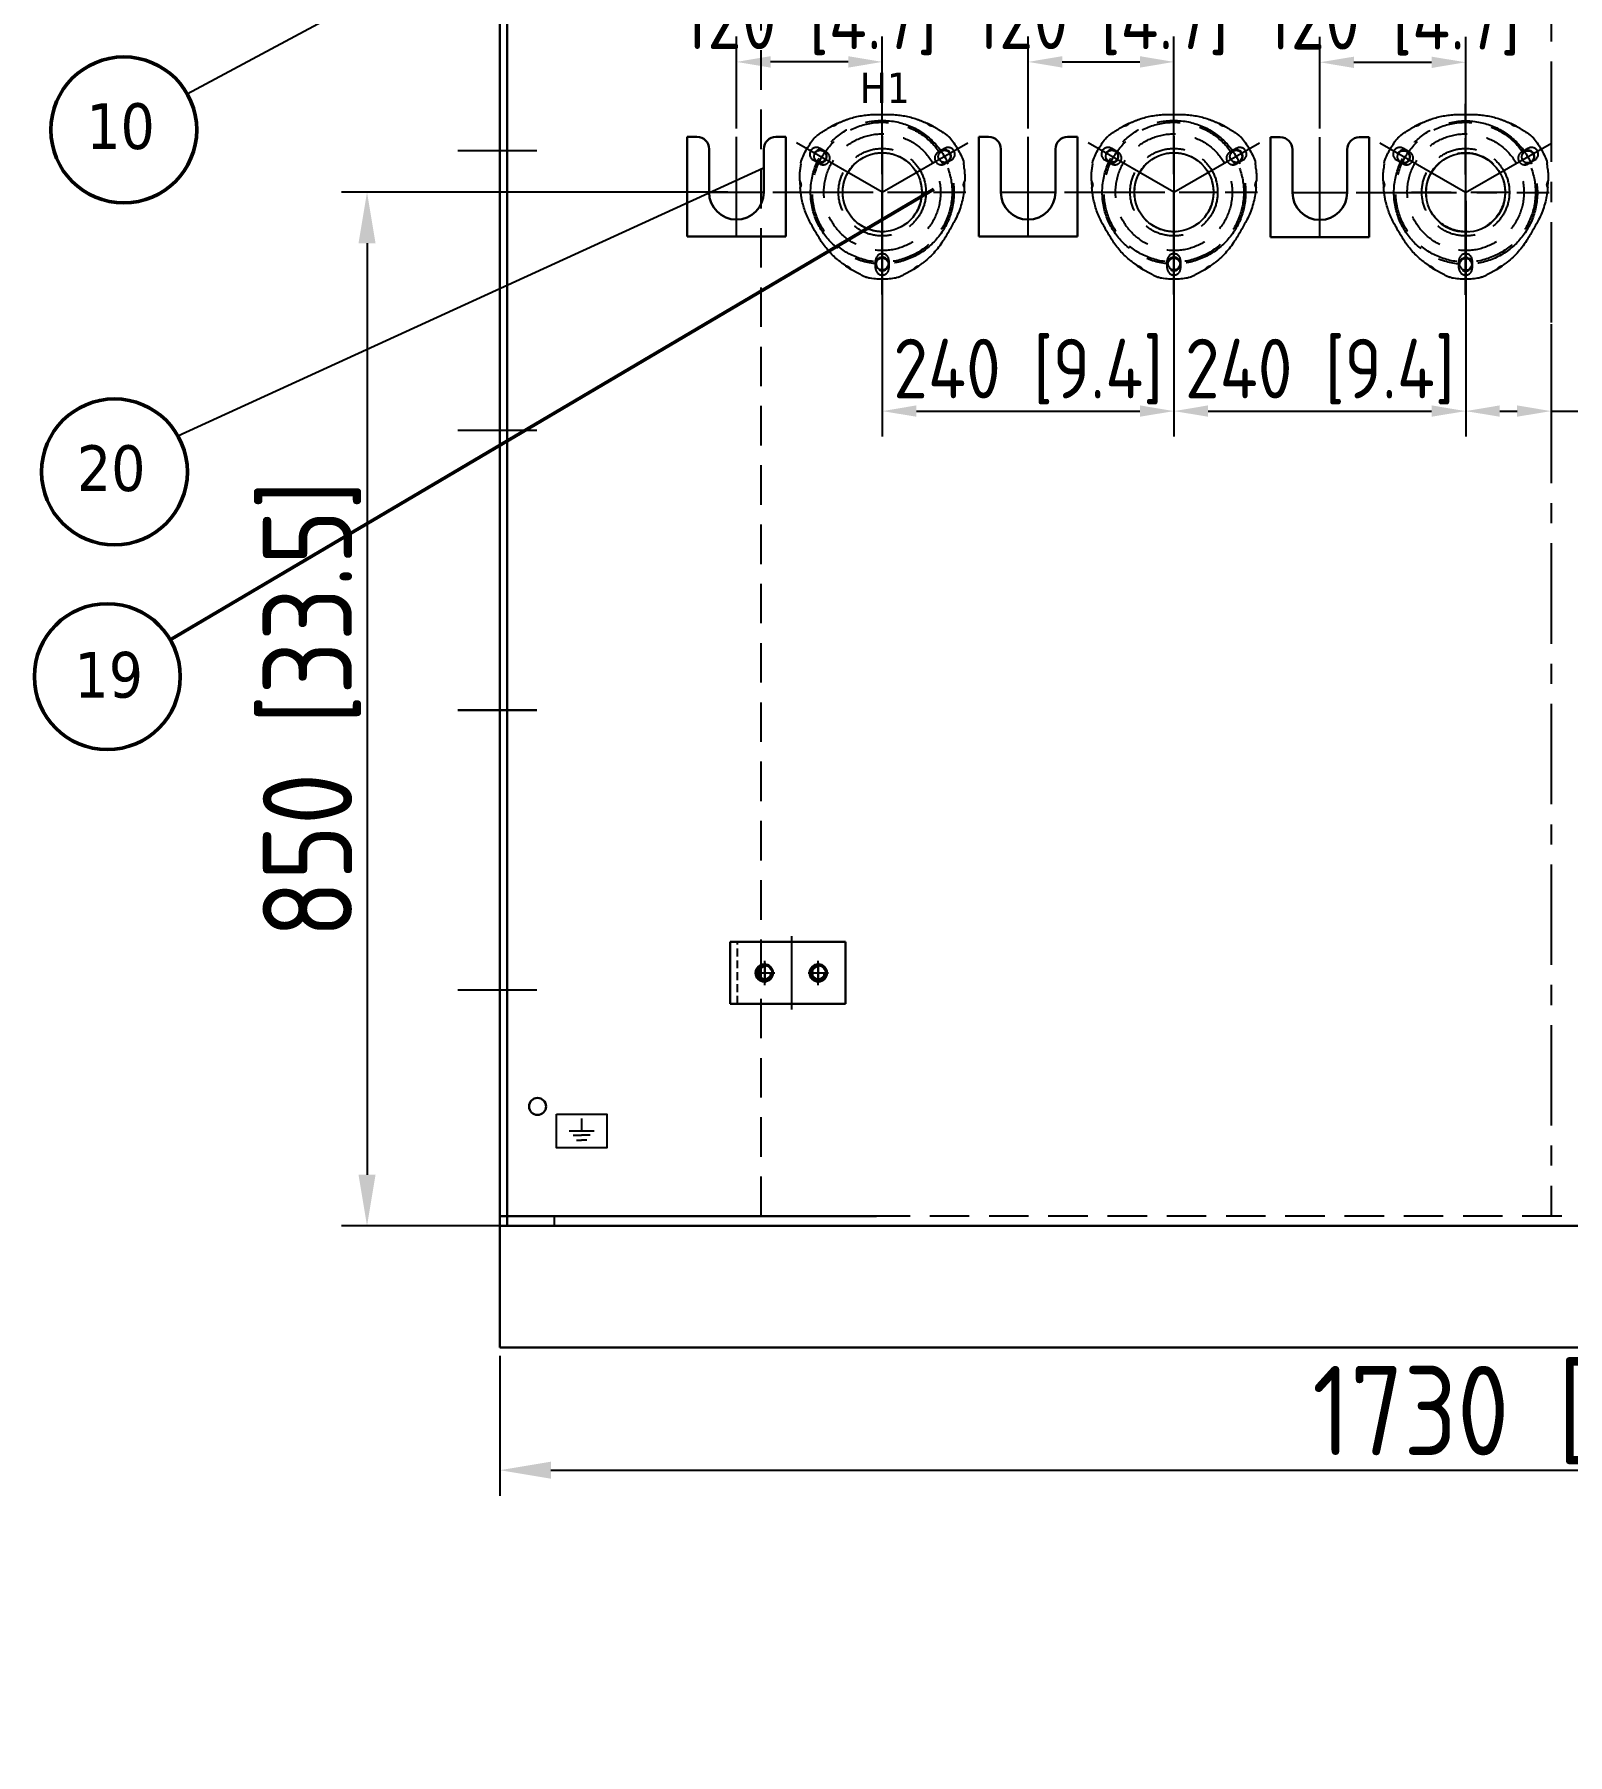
# Model space of a CAD drawing. Header units: millimetres. Extents: x 110847 to 209798, y -190593 to -156788.
# Drawn here: x 199448 to 200709, y -186368 to -184953 of the extents above; entities that cross this region are included whole.
import ezdxf

# ---------------------------------------------------------------- set-up
doc = ezdxf.new("R2010")
doc.units = ezdxf.units.MM
doc.header["$LTSCALE"] = 13
for name, pattern in [('CENTERX2', [101.6, 63.5, -12.7, 12.7, -12.7]), ('DASHED', [0.75, 0.5, -0.25]), ('HIDDEN', [9.525, 6.35, -3.175])]:
    doc.linetypes.add(name, pattern=pattern)
for name, color, linetype in [('1', 4, 'Continuous'), ('2', 3, 'Continuous'), ('2细线层', 4, 'Continuous'), ('4', 2, 'HIDDEN'), ('4虚线层', 6, 'DASHED'), ('粗实线', 4, 'Continuous')]:
    doc.layers.add(name, color=color, linetype=linetype)
for name, color, linetype, lineweight in [('1粗实线', 4, 'Continuous', 50), ('2细实线', 3, 'Continuous', 20), ('标注、文本', 3, 'Continuous', 25), ('铁心', 3, 'Continuous', 0)]:
    doc.layers.add(name, color=color, linetype=linetype, lineweight=lineweight)
doc.styles.get("Standard").update_dxf_attribs({"font": 'gbenor.shx', "bigfont": 'gbcbig.shx'})
doc.styles.add('Tahoma$001', font='tahoma.ttf', dxfattribs={"height": 2.159784})
doc.dimstyles.new('英寸 1-10', dxfattribs={"dimscale": 14, "dimtxt": 3.5, "dimasz": 2, "dimexe": 1.5, "dimexo": 0.5, "dimgap": 0.5, "dimtad": 1, "dimtoh": 1, "dimdec": 1, "dimdsep": 46, "dimtxsty": 'Standard', "dimcen": 2.5, "dimclrd": 3, "dimclre": 3, "dimclrt": 3, "dimadec": 0, "dimazin": 2, "dimtfac": 1, "dimtdec": 1, "dimtmove": 0, "dimatfit": 2, "dimfxl": 1, "dimarcsym": 0})
doc.dimstyles.new('郁文书', dxfattribs={"dimscale": 15, "dimtxt": 3.5, "dimasz": 2.5, "dimexe": 1.5, "dimexo": 0, "dimgap": 0.5, "dimtad": 1, "dimtoh": 1, "dimtxsty": 'Standard', "dimcen": 2.5, "dimclrd": 3, "dimclre": 3, "dimclrt": 2, "dimadec": 0, "dimazin": 0, "dimtfac": 1, "dimtmove": 0, "dimatfit": 2, "dimfxl": 1, "dimarcsym": 0})

# ---------------------------------------------------------------- blocks, each defined once
blk = doc.blocks.new('257561')
at = {"layer": '标注、文本'}
for p, q in [((851.69, 2214.09), (862.06, 2214.09)), ((856.87, 2219.06), (856.87, 2214.09)), ((853.4, 2212.22), (856.87, 2212.22)), ((854.71, 2210.17), (856.87, 2210.17)), ((860.35, 2212.22), (856.87, 2212.22)), ((859.04, 2210.17), (856.87, 2210.17))]:
    blk.add_line(p, q, dxfattribs=at)
blk = doc.blocks.new('*D105')
at = {"layer": '1', "color": 3, "lineweight": -2}
for p, q in [((203058.6, -187496.5), (203422.1, -187496.6)), ((203399.6, -187534.1), (203399.6, -187642.7)), ((203015.9, -187680), (203422.1, -187680.2))]:
    blk.add_line(p, q, dxfattribs=at)
at = {"layer": '1', "color": 3}
for points in [[(203393.4, -187534.1), (203405.9, -187534.1), (203399.6, -187496.6)], [(203393.3, -187642.7), (203405.8, -187642.7), (203399.6, -187680.2)]]:
    blk.add_solid(points, dxfattribs=at)
at = {"layer": '2细实线', "color": 3, "linetype": 'ByBlock', "lineweight": -2}
for p, q in [((199830.8, -186039.8), (199830.8, -186154.8)), ((201560.8, -186039.8), (201560.8, -186154.8)), ((199872.8, -186133.8), (201518.8, -186133.8))]:
    blk.add_line(p, q, dxfattribs=at)
at = {"layer": '2细实线', "color": 3, "linetype": 'ByBlock'}
for points in [[(199872.8, -186126.8), (199872.8, -186140.8), (199830.8, -186133.8)], [(201518.8, -186126.8), (201518.8, -186140.8), (201560.8, -186133.8)]]:
    blk.add_solid(points, dxfattribs=at)
at = {"layer": 'Defpoints', "color": 0, "linetype": 'ByBlock'}
for p in [(199830.8, -186032.8), (201560.8, -186032.8), (201560.8, -186133.8)]:
    blk.add_point(p, dxfattribs=at)
at = {"layer": 'Defpoints', "color": 0}
for p in [(203058.6, -187496.5), (203015.9, -187680), (203399.6, -187680.2)]:
    blk.add_point(p, dxfattribs=at)
at = {"layer": '1', "color": 2, "insert": (203364.4, -187588.4), "char_height": 52.5, "attachment_point": 5, "rotation": 89.979}
blk.add_mtext('44.5［1.8]', dxfattribs=at)
at = {"layer": '2细实线', "color": 3, "linetype": 'ByBlock', "insert": (200695.8, -186088.5), "char_height": 73.5, "attachment_point": 5}
blk.add_mtext('1730 [68.1]', dxfattribs=at)
blk = doc.blocks.new('*D98')
at = {"layer": '2细实线', "color": 3, "linetype": 'ByBlock', "lineweight": -2}
for p, q in [((200625.5, -185089.8), (200625.5, -185283.8)), ((200695.8, -185191.2), (200695.8, -185283.8)), ((200653.5, -185262.8), (200667.8, -185262.8)), ((200695.8, -185262.8), (200952.2, -185262.8)), ((202940.5, -185917.8), (202940.5, -185843.6)), ((203800.5, -185917.8), (203800.5, -185843.6)), ((202968.5, -185864.6), (203772.5, -185864.6))]:
    blk.add_line(p, q, dxfattribs=at)
at = {"layer": '2细实线', "color": 3, "linetype": 'ByBlock'}
for points in [[(200653.5, -185258.1), (200653.5, -185267.4), (200625.5, -185262.8)], [(200667.8, -185258.1), (200667.8, -185267.4), (200695.8, -185262.8)], [(202968.5, -185859.9), (202968.5, -185869.3), (202940.5, -185864.6)], [(203772.5, -185859.9), (203772.5, -185869.3), (203800.5, -185864.6)]]:
    blk.add_solid(points, dxfattribs=at)
at = {"layer": 'Defpoints', "color": 0, "linetype": 'ByBlock'}
for p in [(200625.5, -185082.8), (200695.8, -185184.2), (200695.8, -185262.8), (203800.5, -185864.6), (202940.5, -185924.8), (203800.5, -185924.8)]:
    blk.add_point(p, dxfattribs=at)
at = {"layer": '2细实线', "color": 3, "linetype": 'ByBlock', "char_height": 49, "attachment_point": 5}
for s, insert in [('70.4 [2.8]', (200838, -185230.3)), ('860 [33.9]', (203370.5, -185832.1))]:
    blk.add_mtext(s, dxfattribs=dict(at, insert=insert))
blk = doc.blocks.new('*D99')
at = {"layer": '2细实线', "color": 3, "linetype": 'ByBlock', "lineweight": -2}
for p, q in [((200385.5, -185089.8), (200385.5, -185283.8)), ((200625.5, -185192), (200625.5, -185283.8)), ((200413.5, -185262.8), (200597.5, -185262.8)), ((202940.5, -185538.2), (202940.5, -185617.4)), ((203800.5, -185538.2), (203800.5, -185617.4)), ((202968.5, -185596.4), (203772.5, -185596.4))]:
    blk.add_line(p, q, dxfattribs=at)
at = {"layer": '2细实线', "color": 3, "linetype": 'ByBlock'}
for points in [[(200413.5, -185258.1), (200413.5, -185267.4), (200385.5, -185262.8)], [(200597.5, -185258.1), (200597.5, -185267.4), (200625.5, -185262.8)], [(202968.5, -185591.7), (202968.5, -185601), (202940.5, -185596.4)], [(203772.5, -185591.7), (203772.5, -185601), (203800.5, -185596.4)]]:
    blk.add_solid(points, dxfattribs=at)
at = {"layer": 'Defpoints', "color": 0, "linetype": 'ByBlock'}
for p in [(200385.5, -185082.8), (200625.5, -185185), (200625.5, -185262.8), (202940.5, -185531.2), (203800.5, -185531.2), (203800.5, -185596.4)]:
    blk.add_point(p, dxfattribs=at)
at = {"layer": '2细实线', "color": 3, "linetype": 'ByBlock', "char_height": 49, "attachment_point": 5}
for s, insert in [('240 [9.4]', (200505.5, -185230.3)), ('860 [33.9]', (203370.5, -185563.8))]:
    blk.add_mtext(s, dxfattribs=dict(at, insert=insert))
blk = doc.blocks.new('*D111')
at = {"layer": '2细实线', "color": 3, "linetype": 'ByBlock', "lineweight": -2}
for p, q in [((200145.5, -185105.4), (200145.5, -185283.8)), ((200385.5, -185188), (200385.5, -185283.8)), ((200173.5, -185262.8), (200357.5, -185262.8))]:
    blk.add_line(p, q, dxfattribs=at)
at = {"layer": '2细实线', "color": 3, "linetype": 'ByBlock'}
for points in [[(200173.5, -185258.1), (200173.5, -185267.4), (200145.5, -185262.8)], [(200357.5, -185258.1), (200357.5, -185267.4), (200385.5, -185262.8)]]:
    blk.add_solid(points, dxfattribs=at)
at = {"layer": 'Defpoints', "color": 0, "linetype": 'ByBlock'}
for p in [(200145.5, -185098.4), (200385.5, -185181), (200385.5, -185262.8)]:
    blk.add_point(p, dxfattribs=at)
at = {"layer": '2细实线', "color": 3, "linetype": 'ByBlock', "insert": (200265.5, -185230.3), "char_height": 49, "attachment_point": 5}
blk.add_mtext('240 [9.4]', dxfattribs=at)
blk = doc.blocks.new('*D112')
at = {"layer": '1', "color": 3, "lineweight": -2}
for p, q in [((204908.1, -184425.6), (204974, -184425.6)), ((204951.5, -184788.1), (204951.5, -184463.1)), ((204835.9, -184825.6), (204974, -184825.6))]:
    blk.add_line(p, q, dxfattribs=at)
at = {"layer": '1', "color": 3}
for points in [[(204945.3, -184463.1), (204957.8, -184463.1), (204951.5, -184425.6)], [(204945.3, -184788.1), (204957.8, -184788.1), (204951.5, -184825.6)]]:
    blk.add_solid(points, dxfattribs=at)
at = {"layer": '2细实线', "color": 3, "linetype": 'ByBlock', "lineweight": -2}
for p, q in [((200265.5, -185030.3), (200265.5, -184954.6)), ((200385.5, -185056.2), (200385.5, -184954.6)), ((200293.5, -184975.6), (200357.5, -184975.6))]:
    blk.add_line(p, q, dxfattribs=at)
at = {"layer": '2细实线', "color": 3, "linetype": 'ByBlock'}
for points in [[(200293.5, -184970.9), (200293.5, -184980.3), (200265.5, -184975.6)], [(200357.5, -184970.9), (200357.5, -184980.3), (200385.5, -184975.6)]]:
    blk.add_solid(points, dxfattribs=at)
at = {"layer": 'Defpoints', "color": 0}
for p in [(204908.1, -184425.6), (204951.5, -184425.6), (204835.9, -184825.6)]:
    blk.add_point(p, dxfattribs=at)
at = {"layer": 'Defpoints', "color": 0, "linetype": 'ByBlock'}
for p in [(200385.5, -184975.6), (200265.5, -185037.3), (200385.5, -185063.2)]:
    blk.add_point(p, dxfattribs=at)
at = {"layer": '1', "color": 2, "insert": (204917.8, -184625.6), "char_height": 52.5, "attachment_point": 5, "rotation": 90}
blk.add_mtext('400', dxfattribs=at)
at = {"layer": '2细实线', "color": 3, "linetype": 'ByBlock', "insert": (200325.5, -184943.1), "char_height": 49, "attachment_point": 5}
blk.add_mtext('120 [4.7]', dxfattribs=at)
blk = doc.blocks.new('*D113')
at = {"layer": '1', "color": 3, "lineweight": -2}
for p, q in [((204111, -184207.2), (205105.8, -184207.2)), ((205083.3, -184993.1), (205083.3, -184244.7)), ((204845.9, -185030.6), (205105.8, -185030.6))]:
    blk.add_line(p, q, dxfattribs=at)
at = {"layer": '1', "color": 3}
for points in [[(205077, -184244.7), (205089.5, -184244.7), (205083.3, -184207.2)], [(205077, -184993.1), (205089.5, -184993.1), (205083.3, -185030.6)]]:
    blk.add_solid(points, dxfattribs=at)
at = {"layer": '2细实线', "color": 3, "linetype": 'ByBlock', "lineweight": -2}
for p, q in [((200025.5, -185030.3), (200025.5, -184954.6)), ((200145.5, -185059.8), (200145.5, -184954.6)), ((200117.5, -184975.6), (200053.5, -184975.6))]:
    blk.add_line(p, q, dxfattribs=at)
at = {"layer": '2细实线', "color": 3, "linetype": 'ByBlock'}
for points in [[(200053.5, -184970.9), (200053.5, -184980.3), (200025.5, -184975.6)], [(200117.5, -184970.9), (200117.5, -184980.3), (200145.5, -184975.6)]]:
    blk.add_solid(points, dxfattribs=at)
at = {"layer": 'Defpoints', "color": 0}
for p in [(204111, -184207.2), (205083.3, -184207.2), (204845.9, -185030.6)]:
    blk.add_point(p, dxfattribs=at)
at = {"layer": 'Defpoints', "color": 0, "linetype": 'ByBlock'}
for p in [(200025.5, -184975.6), (200025.5, -185037.3), (200145.5, -185066.8)]:
    blk.add_point(p, dxfattribs=at)
at = {"layer": '1', "color": 2, "insert": (205046.3, -184618.9), "char_height": 52.5, "attachment_point": 5, "rotation": 90}
blk.add_mtext('823,36', dxfattribs=at)
at = {"layer": '2细实线', "color": 3, "linetype": 'ByBlock', "insert": (200085.5, -184943.1), "char_height": 49, "attachment_point": 5}
blk.add_mtext('120 [4.7]', dxfattribs=at)
blk = doc.blocks.new('*D114')
at = {"layer": '2细实线', "color": 3, "linetype": 'ByBlock', "lineweight": -2}
for p, q in [((200505.5, -185030.3), (200505.5, -184954.9)), ((200625.5, -185059.8), (200625.5, -184954.9)), ((200533.5, -184975.9), (200597.5, -184975.9))]:
    blk.add_line(p, q, dxfattribs=at)
at = {"layer": '2细实线', "color": 3, "linetype": 'ByBlock'}
for points in [[(200533.5, -184971.3), (200533.5, -184980.6), (200505.5, -184975.9)], [(200597.5, -184971.3), (200597.5, -184980.6), (200625.5, -184975.9)]]:
    blk.add_solid(points, dxfattribs=at)
at = {"layer": 'Defpoints', "color": 0, "linetype": 'ByBlock'}
for p in [(200625.5, -184975.9), (200505.5, -185037.3), (200625.5, -185066.8)]:
    blk.add_point(p, dxfattribs=at)
at = {"layer": '2细实线', "color": 3, "linetype": 'ByBlock', "insert": (200565.5, -184943.4), "char_height": 49, "attachment_point": 5}
blk.add_mtext('120 [4.7]', dxfattribs=at)
blk = doc.blocks.new('*D115')
at = {"layer": '2细实线', "color": 3, "linetype": 'ByBlock', "lineweight": -2}
for p, q in [((200018.5, -185082.8), (199700.5, -185082.8)), ((199721.5, -185124.8), (199721.5, -185890.8)), ((199954.8, -185932.8), (199700.5, -185932.8))]:
    blk.add_line(p, q, dxfattribs=at)
at = {"layer": '2细实线', "color": 3, "linetype": 'ByBlock'}
for points in [[(199714.5, -185124.8), (199728.5, -185124.8), (199721.5, -185082.8)], [(199714.5, -185890.8), (199728.5, -185890.8), (199721.5, -185932.8)]]:
    blk.add_solid(points, dxfattribs=at)
at = {"layer": 'Defpoints', "color": 0, "linetype": 'ByBlock'}
for p in [(200025.5, -185082.8), (199721.5, -185932.8), (199961.8, -185932.8)]:
    blk.add_point(p, dxfattribs=at)
at = {"layer": '2细实线', "color": 3, "linetype": 'ByBlock', "insert": (199676.2, -185507.8), "char_height": 73.5, "attachment_point": 5, "rotation": 90}
blk.add_mtext('850 [33.5]', dxfattribs=at)
blk = doc.blocks.new('A$C78BF4BCD')
at = {"layer": '1', "color": 1, "linetype": 'CENTERX2', "lineweight": -3, "ltscale": 0.1}
for p, q in [((40.5, 0), (40.5, 82)), ((63, 36.5), (18, 36.5))]:
    blk.add_line(p, q, dxfattribs=at)
at = {"layer": '粗实线', "lineweight": 30}
for p, q in [((0, 0), (0, 82)), ((8, 82), (0, 82)), ((18, 36.5), (18, 72)), ((63, 36.5), (63, 72)), ((81, 82), (73, 82)), ((81, 0), (81, 82)), ((81, 0), (0, 0))]:
    blk.add_line(p, q, dxfattribs=at)
for centre, radius, start, end in [((8, 72), 10, 0, 90), ((73, 72), 10, 90, 180), ((40.5, 36.5), 22.5, 180, 0)]:
    blk.add_arc(centre, radius, start, end, dxfattribs=at)
blk = doc.blocks.new('A$C03F92070')
at = {"layer": '4虚线层', "ltscale": 5}
for p, q in [((67.8, 40.2), (67.8, 116)), ((16.4, 107.6), (22, 104.3)), ((113.7, 104.3), (119.3, 107.6)), ((16.5, 94.8), (10.9, 98)), ((124.8, 98), (119.2, 94.8)), ((23.3, 71.5), (112.4, 71.5)), ((62.3, 8.9), (62.3, 15.4)), ((73.3, 15.4), (73.3, 8.9))]:
    blk.add_line(p, q, dxfattribs=at)
for radius in [57.5, 48, 36, 32.5]:
    blk.add_circle((67.8, 71.5), radius, dxfattribs=at)
at = {"layer": '4虚线层', "ltscale": 5, "extrusion": (0, 0, -1)}
for centre, radius, start, end in [((-68.8, 46.5), 90, 64.9245, 71.0219), ((-62.3, 65.4), 70, 71.0219, 87.9453), ((-67.8, -88), 223.5, 87.9453, 92.0547), ((-73.4, 65.4), 70, 92.0547, 108.9781), ((-66.9, 46.5), 90, 108.9781, 115.0755), ((-67.8, 71.5), 71.5, 20.9645, 39.0355), ((-68.8, 46.5), 90, 51.0831, 52.2343), ((-68.8, 46.5), 90, 55.4521, 61.3818), ((-66.9, 46.5), 90, 118.6182, 124.5479), ((-66.9, 46.5), 90, 127.7657, 128.9169), ((-67.8, 71.5), 71.5, 140.9645, 159.0355), ((-90, 83.1), 90, 358.6182, 4.5479), ((-90, 83.1), 90, 7.7657, 8.9169), ((-45.7, 83.1), 90, 171.0831, 172.2343), ((-45.7, 83.1), 90, 175.4521, 181.3818), ((-90, 83.1), 90, 349.4672, 355.0755), ((-65.6, 80.8), 70, 186.6023, 207.2178), ((-45.7, 83.1), 90, 184.9245, 186.6023), ((-70.3, 79.5), 70, 331.9245, 349.4672), ((-205.8, 151.7), 223.5, 327.6503, 331.9245), ((71, 151), 223.5, 207.2178, 212.3568), ((-76.1, 69.6), 70, 310.1708, 327.6503), ((-58.7, 68.9), 70, 212.3568, 233.0262), ((-89, 84.9), 90, 304.9245, 310.1708), ((-89, 84.9), 90, 295.4521, 301.3818), ((-89, 84.9), 90, 291.0831, 292.2343), ((-67.8, 71.5), 71.5, 260.9645, 279.0355), ((-46.7, 84.9), 90, 247.7657, 248.9169), ((-46.7, 84.9), 90, 238.6182, 244.5479), ((-46.7, 84.9), 90, 233.0262, 235.0755)]:
    blk.add_arc(centre, radius, start, end, dxfattribs=at)
at = {"layer": '4虚线层', "ltscale": 5}
for centre, start, end in [((13.6, 102.8), 60, 240), ((19.2, 99.6), 240, 60), ((116.5, 99.6), 120, 300), ((122.1, 102.8), 300, 120), ((67.8, 15.4), 0, 180), ((67.8, 8.9), 180, 0)]:
    blk.add_arc(centre, 5.5, start, end, dxfattribs=at)
for points, knots in [([(30.9, 128.1), (30.9, 128.1), (30.9, 128.1), (30.8, 128.1), (30.8, 128), (30.6, 128), (30.5, 127.9), (30.2, 127.8), (30, 127.7), (29.7, 127.5), (29.5, 127.4), (29.2, 127.3), (29, 127.2), (28.6, 127), (28.4, 126.9), (28, 126.7), (27.8, 126.6), (27.4, 126.4), (27.2, 126.3), (26.9, 126.1), (26.7, 126), (26.4, 125.8), (26.2, 125.8), (26, 125.6), (25.9, 125.6), (25.7, 125.5), (25.6, 125.4), (25.6, 125.4), (25.6, 125.4), (25.6, 125.4), (25.6, 125.4), (25.6, 125.4)], [0, 0, 0, 0, 0.043819, 0.043819, 0.119878, 0.119878, 0.195937, 0.195937, 0.271996, 0.271996, 0.348055, 0.348055, 0.424114, 0.424114, 0.500173, 0.500173, 0.576231, 0.576231, 0.65229, 0.65229, 0.728349, 0.728349, 0.804408, 0.804408, 0.880467, 0.880467, 0.956526, 0.956526, 0.994556, 0.994556, 1, 1, 1, 1]), ([(30.7, 128), (30.6, 128), (30.6, 127.9), (30.5, 127.8), (30.4, 127.8), (30.3, 127.6), (30.2, 127.5), (30.1, 127.4), (30, 127.3), (29.9, 127), (29.8, 126.9), (29.6, 126.7), (29.5, 126.6), (29.3, 126.5), (29.2, 126.4), (28.9, 126.3), (28.8, 126.2), (28.4, 126.1), (28.1, 126), (27.5, 125.9), (27.3, 125.8), (26.9, 125.8), (26.7, 125.7), (26.5, 125.7), (26.4, 125.7), (26, 125.6), (25.8, 125.6), (25.7, 125.5)], [0, 0, 0, 0, 0.0625, 0.0625, 0.125, 0.125, 0.1875, 0.1875, 0.25, 0.25, 0.3125, 0.3125, 0.375, 0.375, 0.4375, 0.4375, 0.5, 0.5, 0.625, 0.625, 0.75, 0.75, 0.8125, 0.8125, 0.875, 0.875, 1, 1, 1, 1]), ([(110.1, 125.4), (110.1, 125.4), (110.1, 125.4), (110.1, 125.4), (110.1, 125.4), (110.1, 125.4), (110, 125.5), (109.8, 125.6), (109.7, 125.6), (109.5, 125.8), (109.3, 125.8), (109, 126), (108.8, 126.1), (108.5, 126.3), (108.3, 126.4), (107.9, 126.6), (107.7, 126.7), (107.3, 126.9), (107.1, 127), (106.7, 127.2), (106.5, 127.3), (106.2, 127.5), (106, 127.5), (105.7, 127.7), (105.5, 127.8), (105.2, 127.9), (105.1, 128), (104.9, 128), (104.9, 128.1), (104.8, 128.1), (104.8, 128.1), (104.8, 128.1), (104.8, 128.1), (104.8, 128.1)], [0, 0, 0, 0, 0.005743, 0.005743, 0.043766, 0.043766, 0.119813, 0.119813, 0.195859, 0.195859, 0.271906, 0.271906, 0.347952, 0.347952, 0.423999, 0.423999, 0.500046, 0.500046, 0.576092, 0.576092, 0.652139, 0.652139, 0.728185, 0.728185, 0.804232, 0.804232, 0.880279, 0.880279, 0.956325, 0.956325, 0.994349, 0.994349, 1, 1, 1, 1]), ([(110, 125.5), (109.9, 125.5), (109.8, 125.6), (109.6, 125.6), (109.5, 125.6), (109.2, 125.7), (109, 125.7), (108.4, 125.8), (108.2, 125.9), (107.6, 126), (107.3, 126.1), (106.9, 126.2), (106.8, 126.3), (106.5, 126.4), (106.4, 126.5), (106.2, 126.6), (106.1, 126.7), (105.9, 126.9), (105.8, 127), (105.7, 127.3), (105.6, 127.3), (105.5, 127.5), (105.4, 127.6), (105.3, 127.8), (105.2, 127.8), (105.1, 127.9), (105.1, 128), (105, 128)], [0, 0, 0, 0, 0.0625, 0.0625, 0.125, 0.125, 0.25, 0.25, 0.375, 0.375, 0.5, 0.5, 0.5625, 0.5625, 0.625, 0.625, 0.6875, 0.6875, 0.75, 0.75, 0.8125, 0.8125, 0.875, 0.875, 0.9375, 0.9375, 1, 1, 1, 1]), ([(13.9, 117.8), (13.9, 117.8), (13.9, 117.8), (13.8, 117.7), (13.8, 117.7), (13.7, 117.6), (13.7, 117.6)], [0, 0, 0, 0, 0.272943, 0.542517, 0.809704, 1, 1, 1, 1]), ([(14.2, 118), (14.2, 118), (14.1, 118), (14.1, 117.9), (14, 117.9), (14, 117.8), (13.9, 117.8)], [0, 0, 0, 0, 0.251777, 0.501943, 0.751136, 1, 1, 1, 1]), ([(14.6, 118.3), (14.5, 118.2), (14.5, 118.2), (14.4, 118.1), (14.3, 118.1), (14.2, 118), (14.2, 118)], [0, 0, 0, 0, 0.251749, 0.501948, 0.751171, 1, 1, 1, 1]), ([(15.7, 119.2), (15.7, 119.1), (15.6, 119), (15.5, 118.9), (15.3, 118.8), (15.2, 118.7), (15.1, 118.6), (14.9, 118.5), (14.8, 118.5), (14.7, 118.4), (14.6, 118.3), (14.6, 118.3)], [0, 0, 0, 0, 0.114473, 0.22719, 0.338528, 0.448878, 0.558641, 0.668227, 0.778044, 0.888502, 1, 1, 1, 1]), ([(17.8, 120.6), (17.8, 120.6), (17.7, 120.6), (17.6, 120.5), (17.3, 120.3), (16.9, 120), (16.6, 119.8), (16.3, 119.6), (16, 119.4), (15.8, 119.2), (15.7, 119.2)], [0, 0, 0, 0, 0.026865, 0.187364, 0.351072, 0.511786, 0.674931, 0.783277, 0.891149, 1, 1, 1, 1]), ([(120, 119.2), (119.9, 119.2), (119.8, 119.3), (119.7, 119.4), (119.5, 119.5), (119.4, 119.6), (119.3, 119.6), (119.1, 119.8), (118.8, 120), (118.4, 120.3), (118.1, 120.5), (118, 120.6), (117.9, 120.6), (117.9, 120.6)], [0, 0, 0, 0, 0.05466, 0.108896, 0.162888, 0.216817, 0.270864, 0.325211, 0.488741, 0.649833, 0.813717, 0.974388, 1, 1, 1, 1]), ([(121.1, 118.3), (121.1, 118.3), (121, 118.4), (120.9, 118.5), (120.8, 118.5), (120.6, 118.6), (120.5, 118.7), (120.4, 118.8), (120.2, 118.9), (120.1, 119), (120, 119.1), (120, 119.2)], [0, 0, 0, 0, 0.111498, 0.221956, 0.331773, 0.441359, 0.551122, 0.661472, 0.77281, 0.885527, 1, 1, 1, 1]), ([(121.5, 118), (121.5, 118), (121.4, 118.1), (121.3, 118.1), (121.2, 118.2), (121.2, 118.2), (121.1, 118.3)], [0, 0, 0, 0, 0.248829, 0.498052, 0.748251, 1, 1, 1, 1]), ([(121.8, 117.8), (121.7, 117.8), (121.7, 117.9), (121.6, 117.9), (121.6, 118), (121.5, 118), (121.5, 118)], [0, 0, 0, 0, 0.248864, 0.498057, 0.748223, 1, 1, 1, 1]), ([(122, 117.6), (122, 117.6), (121.9, 117.7), (121.9, 117.7), (121.8, 117.8), (121.8, 117.8), (121.8, 117.8)], [0, 0, 0, 0, 0.190293, 0.457482, 0.727057, 1, 1, 1, 1]), ([(0.5, 92.8), (0.5, 92.7), (0.5, 92.6), (0.5, 92.4), (0.5, 92.3), (0.4, 92.1), (0.4, 91.9), (0.4, 91.7), (0.4, 91.3), (0.3, 90.9), (0.3, 90.5), (0.3, 90.3), (0.3, 90.3), (0.3, 90.2)], [0, 0, 0, 0, 0.05466, 0.108897, 0.162889, 0.216817, 0.270864, 0.325211, 0.488741, 0.649833, 0.813717, 0.974388, 1, 1, 1, 1]), ([(0.7, 94.3), (0.7, 94.2), (0.7, 94.1), (0.6, 94), (0.6, 93.8), (0.6, 93.6), (0.6, 93.5), (0.6, 93.3), (0.6, 93.1), (0.5, 93), (0.5, 92.8), (0.5, 92.8)], [0, 0, 0, 0, 0.111498, 0.221956, 0.331773, 0.441359, 0.551122, 0.661472, 0.77281, 0.885527, 1, 1, 1, 1]), ([(0.7, 94.7), (0.7, 94.6), (0.7, 94.6), (0.7, 94.5), (0.7, 94.4), (0.7, 94.3), (0.7, 94.3)], [0, 0, 0, 0, 0.248829, 0.498052, 0.748251, 1, 1, 1, 1]), ([(0.8, 95.3), (0.8, 95.3), (0.8, 95.2), (0.8, 95.2), (0.8, 95.1), (0.8, 95), (0.8, 95)], [0, 0, 0, 0, 0.190297, 0.457484, 0.727058, 1, 1, 1, 1]), ([(134.9, 95), (134.9, 95), (134.9, 95.1), (134.9, 95.2), (134.9, 95.2), (134.9, 95.3), (134.9, 95.3)], [0, 0, 0, 0, 0.272943, 0.542517, 0.809704, 1, 1, 1, 1]), ([(135, 94.7), (135, 94.7), (134.9, 94.8), (134.9, 94.8), (134.9, 94.9), (134.9, 95), (134.9, 95)], [0, 0, 0, 0, 0.251777, 0.501943, 0.751136, 1, 1, 1, 1]), ([(135, 94.3), (135, 94.3), (135, 94.4), (135, 94.5), (135, 94.6), (135, 94.6), (135, 94.7)], [0, 0, 0, 0, 0.251749, 0.501948, 0.751171, 1, 1, 1, 1]), ([(135.2, 92.8), (135.2, 92.8), (135.2, 93), (135.1, 93.1), (135.1, 93.3), (135.1, 93.5), (135.1, 93.6), (135.1, 93.8), (135.1, 94), (135, 94.1), (135, 94.2), (135, 94.3)], [0, 0, 0, 0, 0.114473, 0.22719, 0.338528, 0.448878, 0.558641, 0.668227, 0.778044, 0.888502, 1, 1, 1, 1]), ([(135.4, 90.2), (135.4, 90.3), (135.4, 90.3), (135.4, 90.5), (135.4, 90.9), (135.3, 91.3), (135.3, 91.7), (135.3, 92.1), (135.2, 92.4), (135.2, 92.7), (135.2, 92.8)], [0, 0, 0, 0, 0.026865, 0.187364, 0.351073, 0.511786, 0.674931, 0.783277, 0.891149, 1, 1, 1, 1]), ([(0, 81.2), (0, 81.2), (0, 81.2), (0, 81.1), (0, 81.1), (0, 81.1), (0, 81), (0, 80.8), (0, 80.7), (0, 80.4), (0, 80.2), (0.1, 79.8), (0.1, 79.7), (0.1, 79.2), (0.1, 79), (0.1, 78.6), (0.1, 78.4), (0.1, 77.9), (0.2, 77.7), (0.2, 77.3), (0.2, 77.1), (0.2, 76.7), (0.2, 76.5), (0.3, 76.1), (0.3, 76), (0.3, 75.7), (0.3, 75.5), (0.3, 75.3), (0.3, 75.3), (0.3, 75.2), (0.3, 75.2), (0.3, 75.2), (0.3, 75.2), (0.3, 75.2)], [0, 0, 0, 0, 0.005743, 0.005743, 0.043766, 0.043766, 0.119813, 0.119813, 0.195859, 0.195859, 0.271906, 0.271906, 0.347952, 0.347952, 0.423999, 0.423999, 0.500046, 0.500046, 0.576092, 0.576092, 0.652139, 0.652139, 0.728185, 0.728185, 0.804232, 0.804232, 0.880279, 0.880279, 0.956325, 0.956325, 0.994349, 0.994349, 1, 1, 1, 1]), ([(0, 81), (0, 80.9), (0, 80.8), (0.1, 80.6), (0.1, 80.5), (0.2, 80.2), (0.3, 80), (0.5, 79.5), (0.6, 79.2), (0.8, 78.7), (0.8, 78.4), (0.9, 78), (0.9, 77.8), (1, 77.5), (1, 77.4), (0.9, 77.1), (0.9, 77), (0.8, 76.7), (0.8, 76.6), (0.7, 76.3), (0.6, 76.2), (0.5, 76), (0.5, 75.9), (0.4, 75.8), (0.4, 75.7), (0.3, 75.5), (0.3, 75.5), (0.3, 75.4)], [0, 0, 0, 0, 0.0625, 0.0625, 0.125, 0.125, 0.25, 0.25, 0.375, 0.375, 0.5, 0.5, 0.5625, 0.5625, 0.625, 0.625, 0.6875, 0.6875, 0.75, 0.75, 0.8125, 0.8125, 0.875, 0.875, 0.9375, 0.9375, 1, 1, 1, 1]), ([(135.4, 75.4), (135.4, 75.5), (135.4, 75.5), (135.3, 75.7), (135.3, 75.8), (135.2, 75.9), (135.2, 76), (135.1, 76.2), (135, 76.3), (134.9, 76.6), (134.9, 76.7), (134.8, 77), (134.8, 77.1), (134.7, 77.4), (134.7, 77.5), (134.8, 77.8), (134.8, 78), (134.9, 78.4), (134.9, 78.7), (135.1, 79.2), (135.2, 79.5), (135.3, 79.8), (135.4, 80), (135.5, 80.2), (135.5, 80.3), (135.6, 80.6), (135.7, 80.8), (135.7, 81)], [0, 0, 0, 0, 0.0625, 0.0625, 0.125, 0.125, 0.1875, 0.1875, 0.25, 0.25, 0.3125, 0.3125, 0.375, 0.375, 0.4375, 0.4375, 0.5, 0.5, 0.625, 0.625, 0.75, 0.75, 0.8125, 0.8125, 0.875, 0.875, 1, 1, 1, 1]), ([(135.4, 75.2), (135.4, 75.2), (135.4, 75.2), (135.4, 75.3), (135.4, 75.3), (135.4, 75.5), (135.4, 75.7), (135.4, 76), (135.4, 76.1), (135.5, 76.5), (135.5, 76.7), (135.5, 77.1), (135.5, 77.3), (135.5, 77.7), (135.6, 78), (135.6, 78.4), (135.6, 78.6), (135.6, 79), (135.6, 79.3), (135.6, 79.7), (135.6, 79.9), (135.7, 80.2), (135.7, 80.4), (135.7, 80.7), (135.7, 80.8), (135.7, 81), (135.7, 81.1), (135.7, 81.1), (135.7, 81.1), (135.7, 81.2), (135.7, 81.2), (135.7, 81.2)], [0, 0, 0, 0, 0.043819, 0.043819, 0.119878, 0.119878, 0.195937, 0.195937, 0.271996, 0.271996, 0.348055, 0.348055, 0.424114, 0.424114, 0.500173, 0.500173, 0.576232, 0.576232, 0.65229, 0.65229, 0.728349, 0.728349, 0.804408, 0.804408, 0.880467, 0.880467, 0.956526, 0.956526, 0.994556, 0.994556, 1, 1, 1, 1]), ([(37.3, 11.2), (37.3, 11.2), (37.3, 11.2), (37.4, 11.1), (37.4, 11.1), (37.6, 11), (37.7, 10.9), (37.9, 10.7), (38.1, 10.6), (38.4, 10.4), (38.6, 10.3), (38.9, 10.1), (39.1, 10), (39.4, 9.7), (39.6, 9.6), (40, 9.4), (40.2, 9.3), (40.5, 9), (40.7, 8.9), (41, 8.7), (41.2, 8.6), (41.5, 8.4), (41.6, 8.3), (41.9, 8.2), (42, 8.1), (42.2, 8), (42.2, 8), (42.3, 7.9), (42.3, 7.9), (42.3, 7.9), (42.3, 7.9), (42.3, 7.9)], [0, 0, 0, 0, 0.043819, 0.043819, 0.119878, 0.119878, 0.195937, 0.195937, 0.271996, 0.271996, 0.348055, 0.348055, 0.424114, 0.424114, 0.500173, 0.500173, 0.576231, 0.576231, 0.65229, 0.65229, 0.728349, 0.728349, 0.804408, 0.804408, 0.880467, 0.880467, 0.956526, 0.956526, 0.994556, 0.994556, 1, 1, 1, 1]), ([(37.5, 11.1), (37.5, 11), (37.6, 11), (37.7, 11), (37.8, 10.9), (38, 10.9), (38.1, 10.9), (38.3, 10.9), (38.5, 10.9), (38.7, 10.8), (38.8, 10.8), (39.1, 10.8), (39.3, 10.7), (39.5, 10.6), (39.6, 10.5), (39.9, 10.4), (40, 10.3), (40.3, 10), (40.5, 9.8), (40.9, 9.4), (41.1, 9.2), (41.3, 8.9), (41.4, 8.8), (41.6, 8.6), (41.7, 8.5), (41.9, 8.2), (42, 8.1), (42.1, 8)], [0, 0, 0, 0, 0.0625, 0.0625, 0.125, 0.125, 0.1875, 0.1875, 0.25, 0.25, 0.3125, 0.3125, 0.375, 0.375, 0.4375, 0.4375, 0.5, 0.5, 0.625, 0.625, 0.75, 0.75, 0.8125, 0.8125, 0.875, 0.875, 1, 1, 1, 1]), ([(50.3, 3.6), (50.3, 3.6), (50.4, 3.5), (50.6, 3.5), (50.9, 3.3), (51.3, 3.1), (51.7, 3), (52, 2.8), (52.3, 2.7), (52.5, 2.6), (52.6, 2.5)], [0, 0, 0, 0, 0.026866, 0.187364, 0.351073, 0.511786, 0.674931, 0.783277, 0.891149, 1, 1, 1, 1]), ([(52.6, 2.5), (52.7, 2.5), (52.8, 2.5), (52.9, 2.4), (53.1, 2.3), (53.3, 2.3), (53.4, 2.2), (53.6, 2.1), (53.7, 2.1), (53.8, 2), (53.9, 2), (54, 1.9)], [0, 0, 0, 0, 0.114473, 0.22719, 0.338528, 0.448878, 0.558641, 0.668227, 0.778044, 0.888502, 1, 1, 1, 1]), ([(54, 1.9), (54, 1.9), (54.1, 1.9), (54.2, 1.9), (54.3, 1.8), (54.3, 1.8), (54.4, 1.8)], [0, 0, 0, 0, 0.251749, 0.501948, 0.751171, 1, 1, 1, 1]), ([(54.4, 1.8), (54.4, 1.8), (54.5, 1.7), (54.5, 1.7), (54.6, 1.7), (54.7, 1.7), (54.7, 1.6)], [0, 0, 0, 0, 0.251777, 0.501943, 0.751136, 1, 1, 1, 1]), ([(54.7, 1.6), (54.7, 1.6), (54.8, 1.6), (54.8, 1.6), (54.9, 1.6), (54.9, 1.5), (54.9, 1.5)], [0, 0, 0, 0, 0.272943, 0.542518, 0.809705, 1, 1, 1, 1]), ([(80.8, 1.5), (80.8, 1.5), (80.8, 1.6), (80.9, 1.6), (80.9, 1.6), (81, 1.6), (81, 1.6)], [0, 0, 0, 0, 0.190295, 0.457482, 0.727057, 1, 1, 1, 1]), ([(81, 1.6), (81, 1.7), (81.1, 1.7), (81.2, 1.7), (81.2, 1.7), (81.3, 1.8), (81.3, 1.8)], [0, 0, 0, 0, 0.248864, 0.498057, 0.748223, 1, 1, 1, 1]), ([(81.3, 1.8), (81.4, 1.8), (81.4, 1.8), (81.5, 1.9), (81.6, 1.9), (81.7, 1.9), (81.7, 1.9)], [0, 0, 0, 0, 0.248829, 0.498052, 0.748251, 1, 1, 1, 1]), ([(81.7, 1.9), (81.8, 2), (81.9, 2), (82, 2.1), (82.1, 2.1), (82.3, 2.2), (82.4, 2.3), (82.6, 2.3), (82.7, 2.4), (82.9, 2.5), (83, 2.5), (83.1, 2.5)], [0, 0, 0, 0, 0.111498, 0.221956, 0.331773, 0.441359, 0.551122, 0.661472, 0.77281, 0.885527, 1, 1, 1, 1]), ([(83.1, 2.5), (83.1, 2.5), (83.2, 2.6), (83.4, 2.7), (83.5, 2.7), (83.7, 2.8), (83.8, 2.9), (84.1, 3), (84.4, 3.1), (84.8, 3.3), (85.1, 3.5), (85.3, 3.5), (85.4, 3.6), (85.4, 3.6)], [0, 0, 0, 0, 0.05466, 0.108897, 0.162889, 0.216817, 0.270864, 0.325211, 0.488741, 0.649834, 0.813718, 0.974389, 1, 1, 1, 1]), ([(93.4, 7.9), (93.4, 7.9), (93.4, 7.9), (93.4, 7.9), (93.4, 7.9), (93.5, 8), (93.5, 8), (93.7, 8.1), (93.8, 8.2), (94.1, 8.3), (94.2, 8.4), (94.5, 8.6), (94.7, 8.7), (95, 8.9), (95.2, 9), (95.6, 9.3), (95.7, 9.4), (96.1, 9.6), (96.3, 9.7), (96.7, 10), (96.8, 10.1), (97.2, 10.3), (97.3, 10.4), (97.6, 10.6), (97.8, 10.7), (98, 10.9), (98.1, 11), (98.3, 11.1), (98.3, 11.1), (98.4, 11.2), (98.4, 11.2), (98.4, 11.2), (98.4, 11.2), (98.4, 11.2)], [0, 0, 0, 0, 0.005743, 0.005743, 0.043766, 0.043766, 0.119813, 0.119813, 0.195859, 0.195859, 0.271906, 0.271906, 0.347952, 0.347952, 0.423999, 0.423999, 0.500046, 0.500046, 0.576092, 0.576092, 0.652139, 0.652139, 0.728185, 0.728185, 0.804232, 0.804232, 0.880279, 0.880279, 0.956325, 0.956325, 0.994349, 0.994349, 1, 1, 1, 1]), ([(93.6, 8), (93.6, 8), (93.7, 8.1), (93.8, 8.2), (93.9, 8.3), (94.1, 8.6), (94.3, 8.8), (94.6, 9.2), (94.8, 9.4), (95.2, 9.8), (95.4, 10), (95.7, 10.3), (95.8, 10.4), (96.1, 10.5), (96.2, 10.6), (96.4, 10.7), (96.6, 10.8), (96.9, 10.8), (97, 10.8), (97.2, 10.9), (97.4, 10.9), (97.6, 10.9), (97.7, 10.9), (97.9, 10.9), (98, 11), (98.1, 11), (98.2, 11), (98.2, 11.1)], [0, 0, 0, 0, 0.0625, 0.0625, 0.125, 0.125, 0.25, 0.25, 0.375, 0.375, 0.5, 0.5, 0.5625, 0.5625, 0.625, 0.625, 0.6875, 0.6875, 0.75, 0.75, 0.8125, 0.8125, 0.875, 0.875, 0.9375, 0.9375, 1, 1, 1, 1])]:
    blk.add_open_spline(points, degree=3, knots=knots, dxfattribs=at)
blk.add_open_spline([(0.8, 95.3), (0.8, 95.2), (0.8, 95.1), (0.8, 95)], degree=3, dxfattribs=at)
blk = doc.blocks.new('A$C712F3155')
at = {"layer": '1', "color": 1, "linetype": 'CENTERX2', "lineweight": -3, "ltscale": 0.1}
for p, q in [((90, 0), (90, 157)), ((90, 130.3), (90, 35.5)), ((90, 84.1), (19.5, 124.8)), ((90, 84.1), (160.5, 124.8)), ((0, 84.1), (158.7, 84.1))]:
    blk.add_line(p, q, dxfattribs=at)
blk.add_circle((90, 84.1), 59, dxfattribs=at)
at = {"layer": '2细线层'}
for centre in [(38.9, 113.6), (141.1, 113.6), (90, 25.1)]:
    blk.add_circle(centre, 5, dxfattribs=at)
at = {"layer": '标注、文本'}
for centre in [(38.9, 113.6), (141.1, 113.6), (90, 25.1)]:
    blk.add_arc(centre, 5.5, 242.6715, 150, dxfattribs=at)
at = {"layer": '粗实线'}
blk.add_circle((90, 84.1), 32.5, dxfattribs=at)
blk = doc.blocks.new('*U97')
at = {"layer": '1', "color": 1, "linetype": 'CENTERX2', "lineweight": -3, "ltscale": 0.1}
blk.add_line((32.5, 0), (-32.5, 0), dxfattribs=at)

msp = doc.modelspace()

# ---------------------------------------------------------------- linework, layer by layer
at = {"layer": '1', "color": 1, "linetype": 'CENTERX2', "lineweight": -3, "ltscale": 0.1}
for p, q in [((200695.829, -184182.807), (200695.829, -185924.802)), ((199796.248, -185508.807), (199861.248, -185508.807)), ((200070.829, -185694.665), (200070.829, -185754.94)), ((200048.829, -185734.81), (200048.829, -185714.794)), ((200092.829, -185734.81), (200092.829, -185714.794)), ((199796.248, -185738.807), (199861.248, -185738.807))]:
    msp.add_line(p, q, dxfattribs=at)
at = {"layer": '1'}
for centre in [(200048.829, -185724.802), (200092.829, -185724.802)]:
    msp.add_circle(centre, 6, dxfattribs=at)
at = {"layer": '1粗实线', "color": 3, "linetype": 'ByBlock'}
msp.add_lwpolyline([(199559.556, -185450.806), (200187.81, -185080.362)], dxfattribs=at)
for centre in [(199521.369, -185031.523), (199513.689, -185312.792), (199507.798, -185481.157)]:
    msp.add_circle(centre, 60, dxfattribs=at)
at = {"layer": '2'}
for centre in [(200048.829, -185724.802), (200092.829, -185724.802)]:
    msp.add_arc(centre, 5.1, 90, 0, dxfattribs=at)
at = {"layer": '4'}
for p, q in [((200048.829, -185716.502), (200048.829, -185733.102)), ((200092.829, -185716.502), (200092.829, -185733.102)), ((200040.529, -185724.802), (200057.129, -185724.802)), ((200084.529, -185724.802), (200101.129, -185724.802))]:
    msp.add_line(p, q, dxfattribs=at)
at = {"layer": '4虚线层', "ltscale": 5}
for p, q in [((200045.829, -185924.802), (200045.829, -184189.802)), ((199875.829, -185932.802), (199875.829, -185924.802)), ((201435.829, -185924.802), (199955.829, -185924.802))]:
    msp.add_line(p, q, dxfattribs=at)
at = {"layer": '4虚线层'}
msp.add_line((200026.329, -185750.302), (200026.329, -185699.302), dxfattribs=at)
at = {"layer": '标注、文本', "color": 4, "lineweight": 30}
for p, q in [((199830.829, -186032.802), (199830.829, -184057.807)), ((199836.829, -185932.802), (199836.829, -184063.807)), ((200020.329, -185699.302), (200115.329, -185699.302)), ((200020.329, -185750.302), (200020.329, -185699.302)), ((200115.329, -185699.302), (200115.329, -185750.302)), ((200115.329, -185750.302), (200020.329, -185750.302)), ((200140.829, -185924.802), (199830.829, -185924.802)), ((201560.829, -185932.802), (199830.829, -185932.802)), ((201560.829, -186032.802), (199830.829, -186032.802))]:
    msp.add_line(p, q, dxfattribs=at)
at = {"layer": '标注、文本', "ltscale": 16.7707}
for p, q in [((199573.555, -185001.915), (200217.409, -184656.381)), ((199565.875, -185283.185), (200047.796, -185062.783))]:
    msp.add_line(p, q, dxfattribs=at)
at = {"layer": '标注、文本'}
msp.add_lwpolyline([(199877.341, -185841.052), (199918.861, -185841.052), (199918.861, -185868.761), (199877.341, -185868.761)], close=True, dxfattribs=at)
for centre in [(200048.829, -185724.802), (200092.829, -185724.802)]:
    msp.add_arc(centre, 6, 90, 0, dxfattribs=at)
at = {"layer": '粗实线', "lineweight": 30}
for centre, radius in [((200048.329, -185724.802), 7.15), ((200092.829, -185724.802), 7.15), ((199861.806, -185834.602), 7)]:
    msp.add_circle(centre, radius, dxfattribs=at)

# ---------------------------------------------------------------- block references
at = {"layer": '1粗实线', "color": 0, "linetype": 'ByBlock', "lineweight": -2}
for p in [(199828.748, -185048.807), (199828.748, -185278.807), (199828.748, -185508.807)]:
    msp.add_blockref('*U97', p, dxfattribs=at)
at = {"layer": '标注、文本'}
for name, p in [('A$C712F3155', (200055.476, -185166.874)), ('A$C712F3155', (200295.476, -185166.874)), ('A$C712F3155', (200535.494, -185167.208)), ('A$C03F92070', (200077.626, -185154.272)), ('A$C03F92070', (200317.626, -185154.272)), ('A$C03F92070', (200557.644, -185154.272))]:
    msp.add_blockref(name, p, dxfattribs=at)
at = {"layer": '标注、文本', "xscale": -1}
for p in [(200065.976, -185119.283), (200305.976, -185119.283), (200545.994, -185119.616)]:
    msp.add_blockref('A$C78BF4BCD', p, dxfattribs=at)
at = {"layer": '标注、文本', "xscale": 2, "yscale": 2, "zscale": 2}
msp.add_blockref('257561', (198184.352, -190282.763), dxfattribs=at)

# ---------------------------------------------------------------- texts
at = {"layer": '标注、文本', "style": 'Tahoma$001'}
msp.add_text('H1', height=25, dxfattribs=at).set_placement((200127.103, -185009.436))
at = {"layer": '铁心', "style": 'Tahoma$001'}
for s, p in [('10', (199490.473, -185047.216)), ('20', (199482.792, -185328.486)), ('19', (199480.784, -185498.407))]:
    msp.add_text(s, height=37.5893, dxfattribs=at).set_placement(p)

# ---------------------------------------------------------------- dimensions: what is measured, and where the dimension line sits
at = {"layer": '1'}
dim = msp.add_linear_dim(base=(203399.56, -187680.18), p1=(203058.565, -187496.493), p2=(203015.874, -187680.04), angle=269.979026, text='44.5［1.8]', dimstyle='郁文书', override={"dimarcsym": 1}, dxfattribs=at)
dim.commit()
dim.dimension.update_dxf_attribs({"geometry": '*D105', "text_midpoint": (203399.594, -187588.399), "dimtype": 160})
at = {"layer": '2细实线', "linetype": 'ByBlock'}
for base, p1, p2, picture, middle in [((200025.476, -184975.604), (200145.476, -185066.827), (200025.476, -185037.283), '*D113', (200085.476, -184975.604)), ((200385.476, -184975.604), (200265.476, -185037.283), (200385.476, -185063.214), '*D112', (200325.476, -184975.604)), ((200625.494, -184975.937), (200505.476, -185037.283), (200625.494, -185066.827), '*D114', (200565.485, -184975.937))]:
    dim = msp.add_linear_dim(base=base, p1=p1, p2=p2, dimstyle='英寸 1-10', dxfattribs=at)
    dim.commit()
    dim.dimension.update_dxf_attribs({"geometry": picture, "text_midpoint": middle, "dimtype": 160})
dim = msp.add_linear_dim(base=(199721.474, -185932.802), p1=(200025.476, -185082.783), p2=(199961.799, -185932.802), angle=90, dimstyle='英寸 1-10', override={"dimtxt": 5.25, "dimasz": 3}, dxfattribs=at)
dim.commit()
dim.dimension.update_dxf_attribs({"geometry": '*D115', "text_midpoint": (199676.193, -185507.793)})
for base, p1, p2, picture, middle in [((200625.476, -185262.772), (200385.476, -185082.802), (200625.476, -185184.957), '*D99', (200505.476, -185230.251)), ((200695.829, -185262.772), (200625.476, -185082.802), (200695.829, -185184.229), '*D98', (200838.016, -185230.251)), ((200385.476, -185262.772), (200145.476, -185098.422), (200385.476, -185181.048), '*D111', (200265.476, -185230.251))]:
    dim = msp.add_linear_dim(base=base, p1=p1, p2=p2, dimstyle='英寸 1-10', dxfattribs=at)
    dim.commit()
    dim.dimension.update_dxf_attribs({"geometry": picture, "text_midpoint": middle})
dim = msp.add_linear_dim(base=(201560.829, -186133.802), p1=(199830.829, -186032.802), p2=(201560.829, -186032.802), dimstyle='英寸 1-10', override={"dimtxt": 5.25, "dimasz": 3}, dxfattribs=at)
dim.commit()
dim.dimension.update_dxf_attribs({"geometry": '*D105', "text_midpoint": (200695.829, -186088.521)})

doc.saveas('drawing.dxf')
